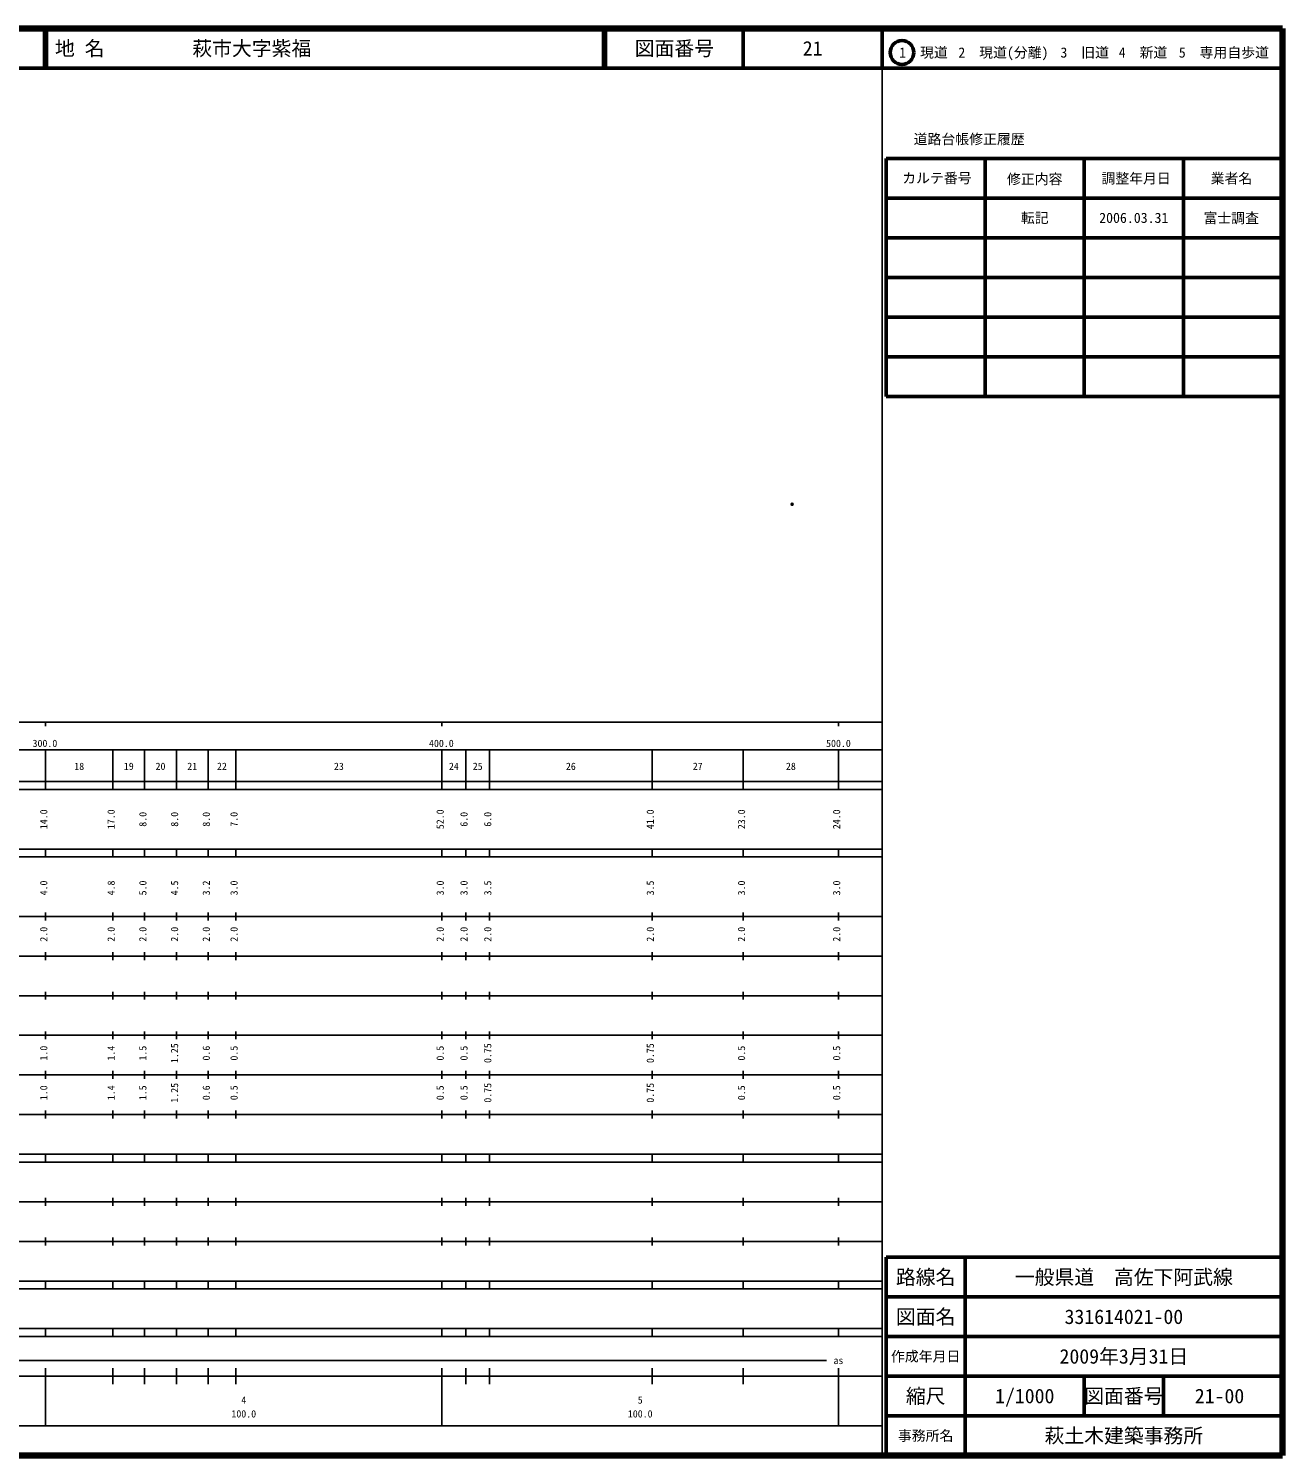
# Model space of a CAD drawing. Units: millimetres on the paper. Extents: x 40 to 680, y 20 to 380.
# Drawn here: x 363.7 to 680, y 20 to 380 of the extents above; entities that cross this region are included whole.
import ezdxf
from ezdxf.enums import TextEntityAlignment as Align

# ---------------------------------------------------------------- set-up
doc = ezdxf.new("R2010")
doc.units = ezdxf.units.MM
doc.header["$PDMODE"] = 32
doc.header["$PDSIZE"] = 0.5
doc.layers.add('M-OTRS', color=6, linetype='Continuous')
doc.layers.add('M-TTL-TXT', color=7, linetype='Continuous')
for name, color, linetype, lineweight in [('M-TTL', 2, 'Continuous', 140), ('M-TTL-BAND', 7, 'Continuous', 25), ('M-TTL-FRAM', 2, 'Continuous', 50), ('M-TTL-LINE', 7, 'Continuous', 50)]:
    doc.layers.add(name, color=color, linetype=linetype, lineweight=lineweight)
doc.styles.add('ＭＳ ゴシック', font='')
doc.styles.get('ＭＳ ゴシック').set_extended_font_data('MS Gothic')

msp = doc.modelspace()

# ---------------------------------------------------------------- linework, layer by layer
at = {"layer": 'M-OTRS'}
msp.add_point((556.315, 259.969), dxfattribs=at)
at = {"layer": 'M-TTL'}
for p, q in [((680, 380), (40, 380)), ((680, 20), (680, 380)), ((40, 20), (680, 20))]:
    msp.add_line(p, q, dxfattribs=at)
at = {"layer": 'M-TTL-BAND'}
for p, q in [((579, 20), (579, 370)), ((40, 205), (579, 205)), ((368, 205), (368, 204)), ((468, 205), (468, 204)), ((568, 205), (568, 204)), ((68, 198), (579, 198)), ((368, 188), (368, 198)), ((385, 188), (385, 198)), ((393, 188), (393, 198)), ((401, 188), (401, 198)), ((409, 188), (409, 198)), ((416, 188), (416, 198)), ((468, 188), (468, 198)), ((474, 188), (474, 198)), ((480, 188), (480, 198)), ((521, 188), (521, 198)), ((544, 188), (544, 198)), ((568, 188), (568, 198)), ((40, 190), (579, 190)), ((40, 188), (579, 188)), ((40, 173), (579, 173)), ((368, 171), (368, 173)), ((385, 171), (385, 173)), ((393, 171), (393, 173)), ((401, 171), (401, 173)), ((409, 171), (409, 173)), ((416, 171), (416, 173)), ((468, 171), (468, 173)), ((474, 171), (474, 173)), ((480, 171), (480, 173)), ((521, 171), (521, 173)), ((544, 171), (544, 173)), ((568, 171), (568, 173)), ((40, 171), (579, 171)), ((40, 156), (579, 156)), ((368, 155), (368, 157)), ((385, 155), (385, 157)), ((393, 155), (393, 157)), ((401, 155), (401, 157)), ((409, 155), (409, 157)), ((416, 155), (416, 157)), ((468, 155), (468, 157)), ((474, 155), (474, 157)), ((480, 155), (480, 157)), ((521, 155), (521, 157)), ((544, 155), (544, 157)), ((568, 155), (568, 157)), ((46, 146), (579, 146)), ((368, 145), (368, 147)), ((385, 145), (385, 147)), ((393, 145), (393, 147)), ((401, 145), (401, 147)), ((409, 145), (409, 147)), ((416, 145), (416, 147)), ((468, 145), (468, 147)), ((474, 145), (474, 147)), ((480, 145), (480, 147)), ((521, 145), (521, 147)), ((544, 145), (544, 147)), ((568, 145), (568, 147)), ((368, 135), (368, 137)), ((385, 135), (385, 137)), ((393, 135), (393, 137)), ((401, 135), (401, 137)), ((409, 135), (409, 137)), ((416, 135), (416, 137)), ((468, 135), (468, 137)), ((474, 135), (474, 137)), ((480, 135), (480, 137)), ((521, 135), (521, 137)), ((544, 135), (544, 137)), ((568, 135), (568, 137)), ((52, 136), (579, 136)), ((46, 126), (579, 126)), ((368, 125), (368, 127)), ((385, 125), (385, 127)), ((393, 125), (393, 127)), ((401, 125), (401, 127)), ((409, 125), (409, 127)), ((416, 125), (416, 127)), ((468, 125), (468, 127)), ((474, 125), (474, 127)), ((480, 125), (480, 127)), ((521, 125), (521, 127)), ((544, 125), (544, 127)), ((568, 125), (568, 127)), ((52, 116), (579, 116)), ((368, 115), (368, 117)), ((385, 115), (385, 117)), ((393, 115), (393, 117)), ((401, 115), (401, 117)), ((409, 115), (409, 117)), ((416, 115), (416, 117)), ((468, 115), (468, 117)), ((474, 115), (474, 117)), ((480, 115), (480, 117)), ((521, 115), (521, 117)), ((544, 115), (544, 117)), ((568, 115), (568, 117)), ((46, 106), (579, 106)), ((368, 105), (368, 107)), ((385, 105), (385, 107)), ((393, 105), (393, 107)), ((401, 105), (401, 107)), ((409, 105), (409, 107)), ((416, 105), (416, 107)), ((468, 105), (468, 107)), ((474, 105), (474, 107)), ((480, 105), (480, 107)), ((521, 105), (521, 107)), ((544, 105), (544, 107)), ((568, 105), (568, 107)), ((40, 96), (579, 96)), ((40, 94), (579, 94)), ((368, 94), (368, 96)), ((385, 94), (385, 96)), ((393, 94), (393, 96)), ((401, 94), (401, 96)), ((409, 94), (409, 96)), ((416, 94), (416, 96)), ((468, 94), (468, 96)), ((474, 94), (474, 96)), ((480, 94), (480, 96)), ((521, 94), (521, 96)), ((544, 94), (544, 96)), ((568, 94), (568, 96)), ((49, 84), (579, 84)), ((368, 83), (368, 85)), ((385, 83), (385, 85)), ((393, 83), (393, 85)), ((401, 83), (401, 85)), ((409, 83), (409, 85)), ((416, 83), (416, 85)), ((468, 83), (468, 85)), ((474, 83), (474, 85)), ((480, 83), (480, 85)), ((521, 83), (521, 85)), ((544, 83), (544, 85)), ((568, 83), (568, 85)), ((40, 74), (579, 74)), ((368, 73), (368, 75)), ((385, 73), (385, 75)), ((393, 73), (393, 75)), ((401, 73), (401, 75)), ((409, 73), (409, 75)), ((416, 73), (416, 75)), ((468, 73), (468, 75)), ((474, 73), (474, 75)), ((480, 73), (480, 75)), ((521, 73), (521, 75)), ((544, 73), (544, 75)), ((568, 73), (568, 75)), ((40, 64), (579, 64)), ((40, 62), (579, 62)), ((368, 62), (368, 64)), ((385, 62), (385, 64)), ((393, 62), (393, 64)), ((401, 62), (401, 64)), ((409, 62), (409, 64)), ((416, 62), (416, 64)), ((468, 62), (468, 64)), ((474, 62), (474, 64)), ((480, 62), (480, 64)), ((521, 62), (521, 64)), ((544, 62), (544, 64)), ((568, 62), (568, 64)), ((40, 52), (579, 52)), ((368, 50), (368, 52)), ((385, 50), (385, 52)), ((393, 50), (393, 52)), ((401, 50), (401, 52)), ((409, 50), (409, 52)), ((416, 50), (416, 52)), ((468, 50), (468, 52)), ((474, 50), (474, 52)), ((480, 50), (480, 52)), ((521, 50), (521, 52)), ((544, 50), (544, 52)), ((568, 50), (568, 52)), ((40, 50), (579, 50)), ((71, 44), (565, 44)), ((40, 40), (579, 40)), ((368, 27.5), (368, 42)), ((385, 38), (385, 42)), ((393, 38), (393, 42)), ((401, 38), (401, 42)), ((409, 38), (409, 42)), ((416, 38), (416, 42)), ((468, 27.5), (468, 42)), ((474, 38), (474, 42)), ((480, 38), (480, 42)), ((521, 38), (521, 42)), ((544, 38), (544, 42)), ((568, 27.5), (568, 42)), ((68, 27.5), (579, 27.5))]:
    msp.add_line(p, q, dxfattribs=at)
at = {"layer": 'M-TTL-FRAM'}
for p, q in [((580, 347.197), (580, 287.197)), ((580, 347.197), (680, 347.197)), ((580, 287.197), (680, 287.197)), ((680, 70), (580, 70)), ((580, 70), (580, 20))]:
    msp.add_line(p, q, dxfattribs=at)
at = {"layer": 'M-TTL-LINE'}
for p, q in [((367.75, 380), (367.75, 370)), ((368.25, 380), (368.25, 370)), ((508.747, 380), (508.747, 370)), ((509.247, 380), (509.247, 370)), ((543.997, 380), (543.997, 370)), ((579, 380), (579, 370)), ((40, 370), (680, 370)), ((605, 347.197), (605, 287.197)), ((630, 347.197), (630, 287.197)), ((655, 347.197), (655, 287.197)), ((580, 337.197), (680, 337.197)), ((580, 327.197), (680, 327.197)), ((580, 317.197), (680, 317.197)), ((580, 307.197), (680, 307.197)), ((580, 297.197), (680, 297.197)), ((600, 70), (600, 20)), ((680, 60), (580, 60)), ((680, 50), (580, 50)), ((680, 40), (580, 40)), ((630, 40), (630, 30)), ((650, 40), (650, 30)), ((680, 30), (580, 30))]:
    msp.add_line(p, q, dxfattribs=at)
msp.add_circle((584.031, 373.958), 3, dxfattribs=at)

# ---------------------------------------------------------------- texts
at = {"layer": 'M-TTL-BAND', "style": 'ＭＳ ゴシック'}
for s, p in [('300.0', (367.844, 198.195)), ('400.0', (467.844, 198.195)), ('500.0', (568, 198.195)), ('18', (376.5, 192.405)), ('19', (389, 192.405)), ('20', (397, 192.405)), ('21', (405, 192.405)), ('22', (412.5, 192.405)), ('23', (442, 192.405)), ('24', (471, 192.405)), ('25', (477, 192.405)), ('26', (500.5, 192.405)), ('27', (532.5, 192.405)), ('28', (556, 192.405)), ('as', (568, 42.5)), ('4', (418, 32.523)), ('5', (518, 32.523)), ('100.0', (418, 29.033)), ('100.0', (518, 29.033))]:
    msp.add_text(s, height=1.833, dxfattribs=at).set_placement(p, align=Align.BOTTOM_CENTER)
for s, p in [('14.0', (369, 180.5)), ('17.0', (386, 180.5)), ('8.0', (394, 180.5)), ('8.0', (402, 180.5)), ('8.0', (410, 180.5)), ('7.0', (417, 180.5)), ('52.0', (469, 180.5)), ('6.0', (475, 180.5)), ('6.0', (481, 180.5)), ('41.0', (522, 180.5)), ('23.0', (545, 180.5)), ('24.0', (569, 180.5)), ('4.0', (369, 163.174)), ('4.8', (386, 163.174)), ('5.0', (394, 163.174)), ('4.5', (402, 163.174)), ('3.2', (410, 163.174)), ('3.0', (417, 163.174)), ('3.0', (469, 163.174)), ('3.0', (475, 163.174)), ('3.5', (481, 163.174)), ('3.5', (522, 163.174)), ('3.0', (545, 163.174)), ('3.0', (569, 163.174)), ('2.0', (369, 151.5)), ('2.0', (386, 151.5)), ('2.0', (394, 151.5)), ('2.0', (402, 151.5)), ('2.0', (410, 151.5)), ('2.0', (417, 151.5)), ('2.0', (469, 151.5)), ('2.0', (475, 151.5)), ('2.0', (481, 151.5)), ('2.0', (522, 151.5)), ('2.0', (545, 151.5)), ('2.0', (569, 151.5)), ('1.0', (369, 121.5)), ('1.4', (386, 121.5)), ('1.5', (394, 121.5)), ('1.25', (402, 121.5)), ('0.6', (410, 121.5)), ('0.5', (417, 121.5)), ('0.5', (469, 121.5)), ('0.5', (475, 121.5)), ('0.75', (481, 121.5)), ('0.75', (522, 121.5)), ('0.5', (545, 121.5)), ('0.5', (569, 121.5)), ('1.0', (369, 111.5)), ('1.4', (386, 111.5)), ('1.5', (394, 111.5)), ('1.25', (402, 111.5)), ('0.6', (410, 111.5)), ('0.5', (417, 111.5)), ('0.5', (469, 111.5)), ('0.5', (475, 111.5)), ('0.75', (481, 111.5)), ('0.75', (522, 111.5)), ('0.5', (545, 111.5)), ('0.5', (569, 111.5))]:
    msp.add_text(s, height=1.833, rotation=90, dxfattribs=at).set_placement(p, align=Align.BOTTOM_CENTER)
at = {"layer": 'M-TTL-TXT', "style": 'ＭＳ ゴシック'}
for s, p in [('地 名', (370.38, 375)), ('萩市大字紫福', (405.024, 375))]:
    msp.add_text(s, height=3.666, dxfattribs=at).set_placement(p, align=Align.MIDDLE_LEFT)
for s, height, p in [('図面番号', 3.666, (526.622, 375)), ('21', 3.666, (561.497, 375)), ('1\u3000現道', 2.566, (589.448, 373.958)), ('2\u3000現道(分離)', 2.566, (609.619, 373.958)), ('3\u3000旧道', 2.566, (630.121, 373.958)), ('4\u3000新道', 2.566, (644.824, 373.958)), ('5\u3000専用自歩道', 2.566, (665.228, 373.958)), ('道路台帳修正履歴', 2.566, (600.968, 352.113)), ('カルテ番号', 2.566, (592.839, 342.277)), ('修正内容', 2.566, (617.509, 342.023)), ('調整年月日', 2.566, (643.089, 342.197)), ('業者名', 2.566, (667.134, 342.197)), ('転記', 2.566, (617.5, 332.245)), ('2006.03.31', 2.566, (642.5, 332.245)), ('富士調査', 2.566, (667.077, 332.189)), ('路線名', 3.666, (590, 65)), ('路線名', 3.666, (590, 65)), ('一般県道\u3000高佐下阿武線', 3.666, (640, 65)), ('図面名', 3.666, (590, 55)), ('図面名', 3.666, (590, 55)), ('331614021-00', 3.666, (640, 55)), ('2009年3月31日', 3.666, (640, 45)), ('作成年月日', 2.566, (590, 45)), ('作成年月日', 2.566, (590, 45)), ('縮尺', 3.666, (590, 35)), ('縮尺', 3.666, (590, 35)), ('1/1000', 3.666, (615, 35)), ('図面番号', 3.666, (640, 35)), ('図面番号', 3.666, (640, 35)), ('21-00', 3.666, (664.125, 35)), ('事務所名', 2.566, (590, 25)), ('事務所名', 2.566, (590, 25)), ('萩土木建築事務所', 3.666, (640, 25))]:
    msp.add_text(s, height=height, dxfattribs=at).set_placement(p, align=Align.MIDDLE_CENTER)

doc.saveas('drawing.dxf')
